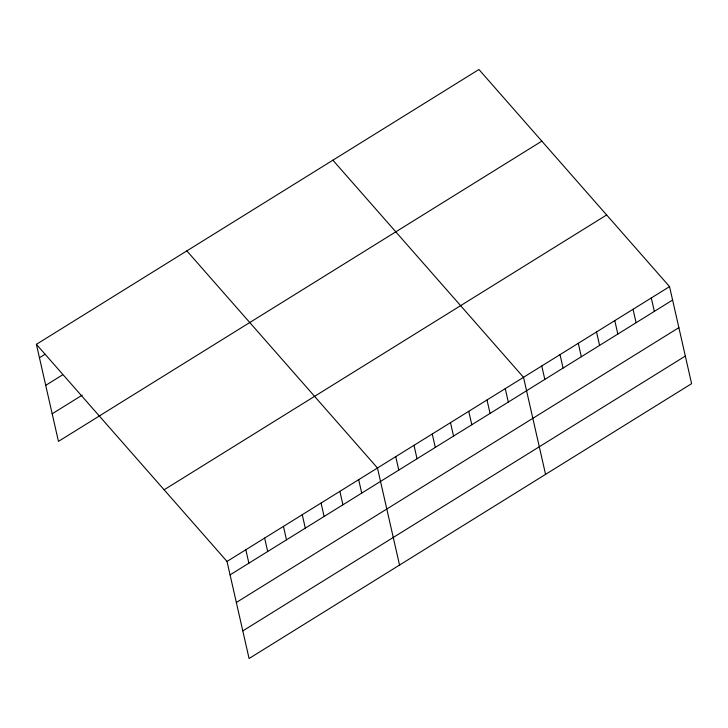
<?xml version="1.0" encoding="UTF-8"?>
<svg xmlns="http://www.w3.org/2000/svg" width="728" height="728" viewBox="0 0 728 728"><rect width="100%" height="100%" fill="white"/><g stroke="black" fill="none" stroke-linecap="round" stroke-linejoin="round"><path stroke-width="1.09" d="M36.4 344.326L478.924 69.497L669.551 286.614L691.6 383.674L249.076 658.503L227.018 561.434L36.4 344.326L58.449 441.386L99.827 415.697M39.449 357.748L45.09 354.245M45.718 385.349L62.644 374.838M52.179 413.786L82.273 395.104M99.308 415.97L541.832 141.141M164.119 489.789L606.642 214.96M227.018 561.434L669.551 286.614M230.075 574.865L672.599 300.045M236.345 602.466L678.869 327.646M242.806 630.903L685.33 356.074M332.887 160.187L523.514 377.304L545.563 474.374M186.859 250.878L377.477 467.995L399.536 565.065M651.296 297.943L654.345 311.375M633.042 309.282L636.09 322.713M614.787 320.62L617.835 334.052M596.532 331.959L599.581 345.391M578.278 343.288L581.326 356.72M560.023 354.627L563.072 368.059M541.769 365.966L544.817 379.397M505.259 388.643L508.308 402.065M487.005 399.972L490.053 413.404M468.75 411.311L471.799 424.743M450.496 422.649L453.544 436.081M432.241 433.988L435.299 447.42M413.986 445.318L417.044 458.749M395.732 456.656L398.789 470.088M358.676 479.679L361.725 493.102M339.867 491.355L342.915 504.786M321.057 503.039L324.106 516.461M302.247 514.714L305.305 528.146M283.447 526.399L286.495 539.821M264.637 538.074L267.686 551.505M245.827 549.758L248.885 563.19"/></g></svg>
